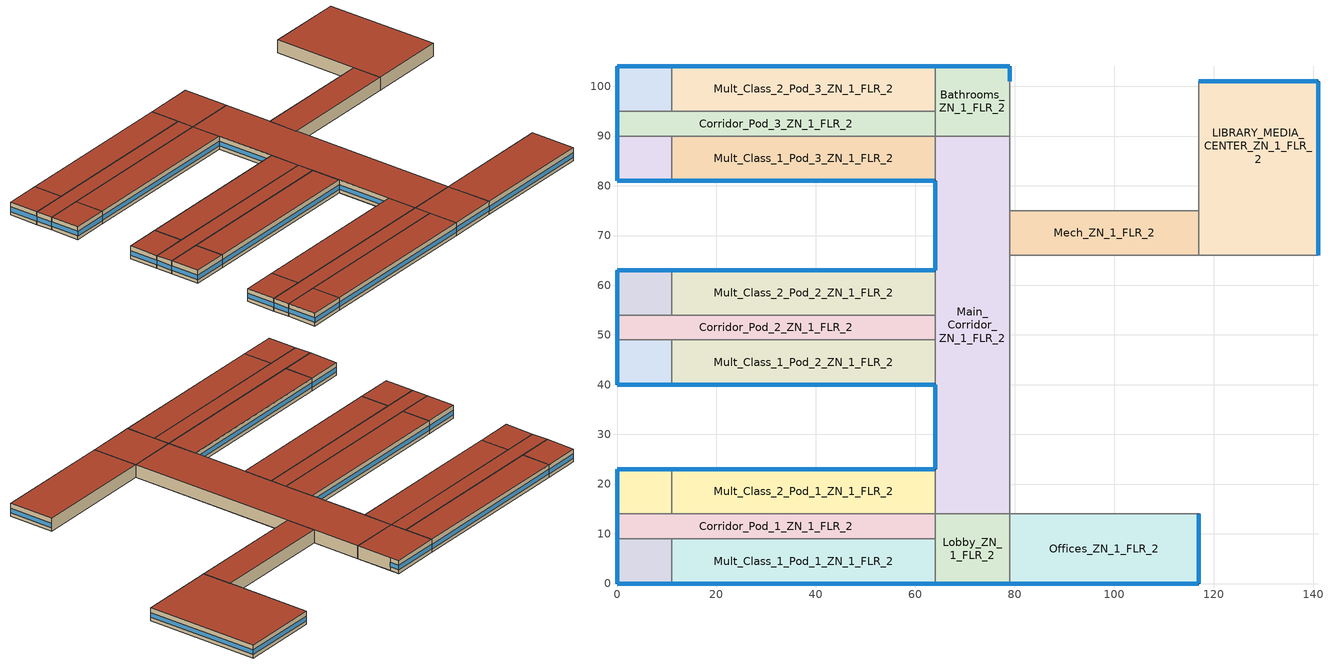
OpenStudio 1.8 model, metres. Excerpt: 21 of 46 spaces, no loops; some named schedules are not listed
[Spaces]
Bathrooms_ZN_1_FLR_2
 floor to Bathrooms_ZN_1_FLR_1: 79,104 79,90 64,90 64,104 z4
 wall outside: 79,101 79,104 64,104 z4:8
 wall to Auditorium_ZN_1_FLR_1: 79,90 79,101 z4:8
 wall to Mult_Class_2_Pod_3_ZN_1_FLR_2: 64,104 64,95 z4:8
 wall to Corridor_Pod_3_ZN_1_FLR_2: 64,95 64,90 z4:8
 wall to Main_Corridor_ZN_1_FLR_2: 64,90 79,90 z4:8
 window: 78.95,104 64.05,104 z5.1:6.51; 79,101.05 79,103.95 z5.1:6.55
 roof outside: 79,90 79,104 64,104 64,90 z8
Corner_Class_2_Pod_3_ZN_1_FLR_2
 floor to Corner_Class_2_Pod_3_ZN_1_FLR_1: 11,104 11,95 0,95 0,104 z4
 wall outside: 11,104 0,104 0,95 z4:8
 wall to Corridor_Pod_3_ZN_1_FLR_2: 0,95 11,95 z4:8
 wall to Mult_Class_2_Pod_3_ZN_1_FLR_2: 11,95 11,104 z4:8
 window: 0,103.95 0,95.05 z5.1:6.52; 10.95,104 0.05,104 z5.1:6.51
 roof outside: 11,95 11,104 0,104 0,95 z8
Corridor_Pod_1_ZN_1_FLR_2
 floor to Corridor_Pod_1_ZN_1_FLR_1: 64,14 64,9 0,9 0,14 z4
 wall outside: 0,14 0,9 z4:8
 wall to Corner_Class_1_Pod_1_ZN_1_FLR_2: 0,9 11,9 z4:8
 wall to Mult_Class_1_Pod_1_ZN_1_FLR_2: 11,9 64,9 z4:8
 wall to Corner_Class_2_Pod_1_ZN_1_FLR_2: 11,14 0,14 z4:8
 wall to Lobby_ZN_1_FLR_2: 64,9 64,14 z4:8
 wall to Mult_Class_2_Pod_1_ZN_1_FLR_2: 64,14 11,14 z4:8
 window: 0,13.95 0,9.05 z5.1:6.53
 roof outside: 64,9 64,14 0,14 0,9 z8
Corner_Class_1_Pod_3_ZN_1_FLR_2
 floor to Corner_Class_1_Pod_3_ZN_1_FLR_1: 11,90 11,81 0,81 0,90 z4
 wall outside: 0,90 0,81 11,81 z4:8
 wall to Mult_Class_1_Pod_3_ZN_1_FLR_2: 11,81 11,90 z4:8
 wall to Corridor_Pod_3_ZN_1_FLR_2: 11,90 0,90 z4:8
 window: 0.05,81 10.95,81 z5.1:6.51; 0,89.95 0,81.05 z5.1:6.52
 roof outside: 11,81 11,90 0,90 0,81 z8
Corner_Class_2_Pod_1_ZN_1_FLR_2
 floor to Corner_Class_2_Pod_1_ZN_1_FLR_1: 11,23 11,14 0,14 0,23 z4
 wall outside: 11,23 0,23 0,14 z4:8
 wall to Mult_Class_2_Pod_1_ZN_1_FLR_2: 11,14 11,23 z4:8
 window: 0,22.95 0,14.05 z5.1:6.52; 10.95,23 0.05,23 z5.1:6.51
 roof outside: 11,14 11,23 0,23 0,14 z8
Offices_ZN_1_FLR_2
 floor to Offices_ZN_1_FLR_1: 117,14 117,0 79,0 79,14 z4
 wall outside: 79,0 117,0 117,14 z4:8
 wall to Lobby_ZN_1_FLR_2: 79,14 79,0 z4:8
 wall to Gym_ZN_1_FLR_1: 117,14 79,14 z4:8
 window: 79.05,0 116.95,0 z5.1:6.5; 117,0.05 117,13.95 z5.1:6.51
 roof outside: 117,0 117,14 79,14 79,0 z8
Mult_Class_2_Pod_2_ZN_1_FLR_2
 floor to Mult_Class_2_Pod_2_ZN_1_FLR_1: 64,63 64,54 11,54 11,63 z4
 wall outside: 64,63 11,63 z4:8
 wall to Corridor_Pod_2_ZN_1_FLR_2: 11,54 64,54 z4:8
 wall to Main_Corridor_ZN_1_FLR_2: 64,54 64,63 z4:8
 wall to Corner_Class_2_Pod_2_ZN_1_FLR_2: 11,63 11,54 z4:8
 window: 63.95,63 11.05,63 z5.1:6.5
 roof outside: 64,54 64,63 11,63 11,54 z8
Mech_ZN_1_FLR_2
 floor to Mech_ZN_1_FLR_1: 117,75 117,66 79,66 79,75 z4
 wall to Gym_ZN_1_FLR_1: 79,66 117,66 z4:8
 wall to Main_Corridor_ZN_1_FLR_2: 79,75 79,66 z4:8
 wall to Auditorium_ZN_1_FLR_1: 117,75 79,75 z4:8
 wall to LIBRARY_MEDIA_CENTER_ZN_1_FLR_2: 117,66 117,75 z4:8
 roof outside: 117,66 117,75 79,75 79,66 z8
Corner_Class_1_Pod_1_ZN_1_FLR_2
 floor to Corner_Class_1_Pod_1_ZN_1_FLR_1: 11,9 11,0 0,0 0,9 z4
 wall outside: 0,9 0,0 11,0 z4:8
 wall to Mult_Class_1_Pod_1_ZN_1_FLR_2: 11,0 11,9 z4:8
 window: 0.05,0 10.95,0 z5.1:6.51; 0,8.95 0,0.05 z5.1:6.52
 roof outside: 11,0 11,9 0,9 0,0 z8
LIBRARY_MEDIA_CENTER_ZN_1_FLR_2
 floor to Kitchen_ZN_1_FLR_1: 141,75 141,66 117,66 117,75 z4
 floor to Cafeteria_ZN_1_FLR_1: 141,101 141,75 117,75 117,101 z4
 wall outside: 141,66 141,101 117,101 z4:8
 wall to Auditorium_ZN_1_FLR_1: 117,101 117,75 z4:8
 wall to Aux_Gym_ZN_1_FLR_1: 117,66 141,66 z4:8
 window: 141,66.05 141,100.95 z5.1:6.5; 140.95,101 117.05,101 z5.1:6.51
 roof outside: 141,66 141,101 117,101 117,66 z8
Corridor_Pod_3_ZN_1_FLR_2
 floor to Corridor_Pod_3_ZN_1_FLR_1: 64,95 64,90 0,90 0,95 z4
 wall outside: 0,95 0,90 z4:8
 wall to Mult_Class_2_Pod_3_ZN_1_FLR_2: 64,95 11,95 z4:8
 wall to Mult_Class_1_Pod_3_ZN_1_FLR_2: 11,90 64,90 z4:8
 window: 0,94.95 0,90.05 z5.1:6.53
 roof outside: 64,90 64,95 0,95 0,90 z8
Corner_Class_1_Pod_2_ZN_1_FLR_2
 floor to Corner_Class_1_Pod_2_ZN_1_FLR_1: 11,49 11,40 0,40 0,49 z4
 wall outside: 0,49 0,40 11,40 z4:8
 wall to Corridor_Pod_2_ZN_1_FLR_2: 11,49 0,49 z4:8
 wall to Mult_Class_1_Pod_2_ZN_1_FLR_2: 11,40 11,49 z4:8
 window: 0,48.95 0,40.05 z5.1:6.52; 0.05,40 10.95,40 z5.1:6.51
 roof outside: 11,40 11,49 0,49 0,40 z8
Corridor_Pod_2_ZN_1_FLR_2
 floor to Corridor_Pod_2_ZN_1_FLR_1: 64,54 64,49 0,49 0,54 z4
 wall outside: 0,54 0,49 z4:8
 wall to Mult_Class_1_Pod_2_ZN_1_FLR_2: 11,49 64,49 z4:8
 wall to Main_Corridor_ZN_1_FLR_2: 64,49 64,54 z4:8
 wall to Corner_Class_2_Pod_2_ZN_1_FLR_2: 11,54 0,54 z4:8
 window: 0,53.95 0,49.05 z5.1:6.53
 roof outside: 64,49 64,54 0,54 0,49 z8
Main_Corridor_ZN_1_FLR_2
 floor to Main_Corridor_ZN_1_FLR_1: 79,90 79,14 64,14 64,90 z4
 wall outside: 64,81 64,63 / 64,40 64,23 z4:8
 wall to Gym_ZN_1_FLR_1: 79,14 79,66 z4:8
 wall to Mult_Class_1_Pod_2_ZN_1_FLR_2: 64,49 64,40 z4:8
 wall to Auditorium_ZN_1_FLR_1: 79,75 79,90 z4:8
 wall to Mult_Class_2_Pod_1_ZN_1_FLR_2: 64,23 64,14 z4:8
 wall to Mult_Class_1_Pod_3_ZN_1_FLR_2: 64,90 64,81 z4:8
 wall to Lobby_ZN_1_FLR_2: 64,14 79,14 z4:8
 window: 64,39.95 64,23.05 / 64,80.95 64,63.05 z5.1:6.51
 roof outside: 79,14 79,90 64,90 64,14 z8
Mult_Class_2_Pod_1_ZN_1_FLR_2
 floor to Mult_Class_2_Pod_1_ZN_1_FLR_1: 64,23 64,14 11,14 11,23 z4
 wall outside: 64,23 11,23 z4:8
 window: 63.95,23 11.05,23 z5.1:6.5
 roof outside: 64,14 64,23 11,23 11,14 z8
Mult_Class_1_Pod_1_ZN_1_FLR_2
 floor to Mult_Class_1_Pod_1_ZN_1_FLR_1: 64,9 64,0 11,0 11,9 z4
 wall outside: 11,0 64,0 z4:8
 wall to Lobby_ZN_1_FLR_2: 64,0 64,9 z4:8
 window: 11.05,0 63.95,0 z5.1:6.5
 roof outside: 64,0 64,9 11,9 11,0 z8
Mult_Class_1_Pod_2_ZN_1_FLR_2
 floor to Mult_Class_1_Pod_2_ZN_1_FLR_1: 64,49 64,40 11,40 11,49 z4
 wall outside: 11,40 64,40 z4:8
 window: 11.05,40 63.95,40 z5.1:6.5
 roof outside: 64,40 64,49 11,49 11,40 z8
Mult_Class_1_Pod_3_ZN_1_FLR_2
 floor to Mult_Class_1_Pod_3_ZN_1_FLR_1: 64,90 64,81 11,81 11,90 z4
 wall outside: 11,81 64,81 z4:8
 window: 11.05,81 63.95,81 z5.1:6.5
 roof outside: 64,81 64,90 11,90 11,81 z8
Corner_Class_2_Pod_2_ZN_1_FLR_2
 floor to Corner_Class_2_Pod_2_ZN_1_FLR_1: 11,63 11,54 0,54 0,63 z4
 wall outside: 11,63 0,63 0,54 z4:8
 window: 0,62.95 0,54.05 z5.1:6.52; 10.95,63 0.05,63 z5.1:6.51
 roof outside: 11,54 11,63 0,63 0,54 z8
Mult_Class_2_Pod_3_ZN_1_FLR_2
 floor to Mult_Class_2_Pod_3_ZN_1_FLR_1: 64,104 64,95 11,95 11,104 z4
 wall outside: 64,104 11,104 z4:8
 window: 63.95,104 11.05,104 z5.1:6.5
 roof outside: 64,95 64,104 11,104 11,95 z8
Lobby_ZN_1_FLR_2
 floor to Lobby_ZN_1_FLR_1: 79,14 79,0 64,0 64,14 z4
 wall outside: 64,0 79,0 z4:8
 window: 64.05,0 78.95,0 z5.1:6.51
 roof outside: 79,0 79,14 64,14 64,0 z8
[Site]
Baltimore Blt Washngtn IntL_MD_USA: Latitude {deg}=39.17; Longitude {deg}=-76.68; Time Zone {hr}=-5; Elevation {m}=45; Terrain=City
[Building]
90.1-2010-SecondarySchool-ASHRAE 169-2006-4A created: 2015-08-17 12:57:05 -0600: North Axis {deg}=0; Default Construction Set=90.1-2010 - SecSchl - ASHRAE 169-2006-4A
[ClimateZones]
Climate Zone Institution Name 1=ASHRAE; Climate Zone Document Name 1=ANSI/ASHRAE Standard 169; Climate Zone Document Year 1=2006; Climate Zone Institution Name 2=CEC; Climate Zone Document Name 2=California Climate Zone Descriptions; Climate Zone Document Year 2=1995
[Site:GroundTemperature:BuildingSurface]
20.62, 20.59, 20.64, 20.69, 20.77, 23.05, 23.41, 23.48, 23.48, 21.19, 20.87, 20.71
[Site:WaterMainsTemperature]
Calculation Method=Correlation; Annual Average Outdoor Air Temperature {C}=13.15; Maximum Difference In Monthly Average Outdoor Air Temperatures {deltaC}=25.8
[SizingPeriod:DesignDay] Barometric Pressure {Pa}=100786; Sky Clearness=0; Rain Indicator=0; Snow Indicator=0; Day of Month=21; Daylight Saving Time Indicator=0; Humidity Indicating Type=Wetbulb; Dry-Bulb Temperature Range Modifier Type=DefaultMultipliers
Name | Maximum Dry-Bulb Temperature {C} | Daily Dry-Bulb Temperature Range {deltaC} | Humidity Indicating Conditions at Maximum Dry-Bulb {BasedOnField A3} | Wind Speed {m/s} | Wind Direction {deg} | Month | Day Type | Solar Model Indicator | ASHRAE Taub | ASHRAE Taud
Baltimore Blt Washngtn IntL Ann Htg 99.6% Condns DB | -10.6 | 0 | -10.6 | 3.9 | 290 | 1 | WinterDesignDay | ASHRAEClearSky
Baltimore Blt Washngtn IntL Ann Clg .4% Condns DB=>MWB | 34.4 | 10.4 | 23.9 | 4.6 | 280 | 7 | SummerDesignDay | ASHRAETau | 0.552 | 1.769
[Material:NoMass] Thermal Absorptance=0.9; Solar Absorptance=0.7
Name | Roughness | Thermal Resistance {m2-K/W} | Visible Absorptance
CP02 CARPET PAD | VeryRough | 0.21648 | 0.8
Typical Insulation R-8.93 | Smooth | 1.57183 | 0.7
Typical Carpet Pad | Smooth | 0.21648 | 0.8
Typical Insulation R-13.45 | Smooth | 2.368 | 0.7
Typical Insulation R-19.72 | Smooth | 3.4722 | 0.7
Typical Insulation R-0.58 | Smooth | 0.101875 | 0.7
Typical Insulation R-1.15 | Smooth | 0.202527 | 0.7
[Material]
Name | Roughness | Thickness {m} | Conductivity {W/m-K} | Density {kg/m3} | Specific Heat {J/kg-K} | Thermal Absorptance | Solar Absorptance | Visible Absorptance
100mm Normalweight concrete floor | MediumSmooth | 0.1016 | 2.31 | 2322 | 832
G01 13mm gypsum board | Smooth | 0.0127 | 0.16 | 800 | 1090 | 0.9 | 0.7 | 0.5
4 in. Normalweight Concrete Floor | MediumRough | 0.1016 | 2.31 | 2322 | 832 | 0.9 | 0.7 | 0.7
25mm Stucco | Smooth | 0.0254 | 0.72 | 1856 | 840 | 0.9 | 0.7 | 0.7
5/8 in. Gypsum Board | MediumSmooth | 0.0159 | 0.16 | 800 | 1090 | 0.9 | 0.7 | 0.7
Roof Membrane | VeryRough | 0.0095 | 0.16 | 1121.29 | 1460 | 0.9 | 0.77 | 0.7
Metal Roof Surface; F08 Metal surface | Smooth | 0.0008 | 45.28 | 7824 | 500 | 0.9 | 0.7 | 0.7
6 in. Normalweight Concrete Floor | MediumRough | 0.1524 | 2.31 | 2322 | 832 | 0.9 | 0.7 | 0.7
8 in. Concrete Block Basement Wall | MediumRough | 0.2032 | 1.326 | 1842 | 912 | 0.9 | 0.7 | 0.7
G05 25mm wood | MediumSmooth | 0.0254 | 0.15 | 608 | 1630 | 0.9 | 0.5 | 0.5
Std Wood 6inch | MediumSmooth | 0.15 | 0.12 | 540 | 1210 | 0.9 | 0.7 | 0.7
[Construction]
Typical Insulated Exterior Mass Floor R-11.49: Typical Insulation R-8.93, 4 in. Normalweight Concrete Floor, Typical Carpet Pad
Typical Insulated Steel Framed Exterior Wall R-15.63: 25mm Stucco, 5/8 in. Gypsum Board, Typical Insulation R-13.45, 5/8 in. Gypsum Board
Typical IEAD Roof R-20.83: Roof Membrane, Typical Insulation R-19.72, Metal Roof Surface
Typical Interior Floor: 100mm Normalweight concrete floor, CP02 CARPET PAD
Typical Interior Wall: G01 13mm gypsum board, G01 13mm gypsum board
Typical Interior Ceiling: CP02 CARPET PAD, 100mm Normalweight concrete floor
Typical Insulated Carpeted 6in Slab Floor: 6 in. Normalweight Concrete Floor, Typical Carpet Pad
Typical Insulated Basement Mass Wall: 8 in. Concrete Block Basement Wall
U 0.55 SHGC 0.31 Dbl Ref-D Tint 6mm/6mm Air: REF D TINT 6MM, AIR 6MM, CLEAR 6MM
Typical Insulated Metal Door R-1.43: F08 Metal surface, Typical Insulation R-0.58
Typical Overhead Door R-2.0: Typical Insulation R-1.15
U 1.17 SHGC 0.49 Simple Glazing Skylight: U 1.17 SHGC 0.49 Simple Glazing
Typical Interior Window: Clear 3mm
Typical Interior Door; Typical Interior Partition: G05 25mm wood
InteriorFurnishings: Std Wood 6inch
[DefaultConstructionSet]
90.1-2010 - SecSchl - ASHRAE 169-2006-4A: Default Exterior Surface Constructions=Default Surface Constructions 1; Default Interior Surface Constructions=Default Surface Constructions 2; Default Ground Contact Surface Constructions=Default Surface Constructions 3; Default Exterior SubSurface Constructions=Default Sub Surface Constructions 1; Default Interior SubSurface Constructions=Default Sub Surface Constructions 2; Interior Partition Construction=Typical Interior Partition
[DefaultSurfaceConstructions]
Name | Floor Construction | Wall Construction | Roof Ceiling Construction
Default Surface Constructions 1 | Typical Insulated Exterior Mass Floor R-11.49 | Typical Insulated Steel Framed Exterior Wall R-15.63 | Typical IEAD Roof R-20.83
Default Surface Constructions 2 | Typical Interior Floor | Typical Interior Wall | Typical Interior Ceiling
Default Surface Constructions 3 | Typical Insulated Carpeted 6in Slab Floor | Typical Insulated Basement Mass Wall
[DefaultSubSurfaceConstructions]
Name | Fixed Window Construction | Operable Window Construction | Door Construction | Overhead Door Construction | Skylight Construction | Tubular Daylight Dome Construction | Tubular Daylight Diffuser Construction
Default Sub Surface Constructions 1 | U 0.55 SHGC 0.31 Dbl Ref-D Tint 6mm/6mm Air | U 0.55 SHGC 0.31 Dbl Ref-D Tint 6mm/6mm Air | Typical Insulated Metal Door R-1.43 | Typical Overhead Door R-2.0 | U 1.17 SHGC 0.49 Simple Glazing Skylight | Typical Interior Window | Typical Interior Window
Default Sub Surface Constructions 2 | Typical Interior Window | Typical Interior Window | Typical Interior Door
[WindowMaterial:Glazing] Optical Data Type=SpectralAverage; Infrared Transmittance at Normal Incidence=0; Front Side Infrared Hemispherical Emissivity=0.84; Conductivity {W/m-K}=0.9; Dirt Correction Factor for Solar and Visible Transmittance=1; Solar Diffusing=No
Name | Thickness {m} | Solar Transmittance at Normal Incidence | Front Side Solar Reflectance at Normal Incidence | Back Side Solar Reflectance at Normal Incidence | Visible Transmittance at Normal Incidence | Front Side Visible Reflectance at Normal Incidence | Back Side Visible Reflectance at Normal Incidence | Back Side Infrared Hemispherical Emissivity
REF D TINT 6MM | 0.006 | 0.3 | 0.14 | 0.36 | 0.25 | 0.18 | 0.45 | 0.82
CLEAR 6MM | 0.006 | 0.775 | 0.071 | 0.071 | 0.881 | 0.08 | 0.08 | 0.84
Clear 3mm | 0.003 | 0.837 | 0.075 | 0.075 | 0.898 | 0.081 | 0.081 | 0.84
[WindowMaterial:Gas]
AIR 6MM: Gas Type=Air; Thickness {m}=0.0063
[WindowMaterial:SimpleGlazingSystem]
U 1.17 SHGC 0.49 Simple Glazing: U-Factor {W/m2-K}=6.64357; Solar Heat Gain Coefficient=0.49; Visible Transmittance=0.38
[Space] Part of Total Floor Area=Yes
Name | Space Type | Thermal Zone
Bathrooms_ZN_1_FLR_2 | 90.1-2010 - SecSchl - Restroom | Bathrooms_ZN_1_FLR_2 ZN
Corner_Class_2_Pod_3_ZN_1_FLR_2 | 90.1-2010 - SecSchl - Classroom | Corner_Class_2_Pod_3_ZN_1_FLR_2 ZN
Corridor_Pod_1_ZN_1_FLR_2 | 90.1-2010 - SecSchl - Corridor | Corridor_Pod_1_ZN_1_FLR_2 ZN
LIBRARY_MEDIA_CENTER_ZN_1_FLR_2 | 90.1-2010 - SecSchl - Library | LIBRARY_MEDIA_CENTER_ZN_1_FLR_2 ZN
Mult_Class_1_Pod_3_ZN_1_FLR_2 | 90.1-2010 - SecSchl - Classroom | Mult_Class_1_Pod_3_ZN_1_FLR_2 ZN
Corner_Class_1_Pod_3_ZN_1_FLR_2 | 90.1-2010 - SecSchl - Classroom | Corner_Class_1_Pod_3_ZN_1_FLR_2 ZN
Corner_Class_2_Pod_1_ZN_1_FLR_2 | 90.1-2010 - SecSchl - Classroom | Corner_Class_2_Pod_1_ZN_1_FLR_2 ZN
Offices_ZN_1_FLR_2 | 90.1-2010 - SecSchl - Office | Offices_ZN_1_FLR_2 ZN
Mult_Class_2_Pod_3_ZN_1_FLR_2 | 90.1-2010 - SecSchl - Classroom | Mult_Class_2_Pod_3_ZN_1_FLR_2 ZN
Corridor_Pod_2_ZN_1_FLR_2 | 90.1-2010 - SecSchl - Corridor | Corridor_Pod_2_ZN_1_FLR_2 ZN
Mult_Class_2_Pod_2_ZN_1_FLR_2 | 90.1-2010 - SecSchl - Classroom | Mult_Class_2_Pod_2_ZN_1_FLR_2 ZN
Mech_ZN_1_FLR_2 | 90.1-2010 - SecSchl - Mechanical | Mech_ZN_1_FLR_2 ZN
Corner_Class_1_Pod_1_ZN_1_FLR_2 | 90.1-2010 - SecSchl - Classroom | Corner_Class_1_Pod_1_ZN_1_FLR_2 ZN
Corridor_Pod_3_ZN_1_FLR_2 | 90.1-2010 - SecSchl - Corridor | Corridor_Pod_3_ZN_1_FLR_2 ZN
Mult_Class_2_Pod_1_ZN_1_FLR_2 | 90.1-2010 - SecSchl - Classroom | Mult_Class_2_Pod_1_ZN_1_FLR_2 ZN
Corner_Class_1_Pod_2_ZN_1_FLR_2 | 90.1-2010 - SecSchl - Classroom | Corner_Class_1_Pod_2_ZN_1_FLR_2 ZN
Corner_Class_2_Pod_2_ZN_1_FLR_2 | 90.1-2010 - SecSchl - Classroom | Corner_Class_2_Pod_2_ZN_1_FLR_2 ZN
Mult_Class_1_Pod_1_ZN_1_FLR_2 | 90.1-2010 - SecSchl - Classroom | Mult_Class_1_Pod_1_ZN_1_FLR_2 ZN
Main_Corridor_ZN_1_FLR_2 | 90.1-2010 - SecSchl - Corridor | Main_Corridor_ZN_1_FLR_2 ZN
Lobby_ZN_1_FLR_2 | 90.1-2010 - SecSchl - Lobby | Lobby_ZN_1_FLR_2 ZN
Mult_Class_1_Pod_2_ZN_1_FLR_2 | 90.1-2010 - SecSchl - Classroom | Mult_Class_1_Pod_2_ZN_1_FLR_2 ZN
[SpaceType] Standards Building Type=SecondarySchool
Name | Default Schedule Set | Design Specification Outdoor Air Object | Standards Space Type
90.1-2010 - SecSchl - Office | 90.1-2010 - SecSchl - Office Schedule Set | 90.1-2010 - SecSchl - Office Ventilation | Office
90.1-2010 - SecSchl - Corridor | 90.1-2010 - SecSchl - Corridor Schedule Set | 90.1-2010 - SecSchl - Corridor Ventilation | Corridor
90.1-2010 - SecSchl - Classroom | 90.1-2010 - SecSchl - Classroom Schedule Set | 90.1-2010 - SecSchl - Classroom Ventilation | Classroom
90.1-2010 - SecSchl - Mechanical | 90.1-2010 - SecSchl - Mechanical Schedule Set | 90.1-2010 - SecSchl - Mechanical Ventilation | Mechanical
90.1-2010 - SecSchl - Library | 90.1-2010 - SecSchl - Library Schedule Set | 90.1-2010 - SecSchl - Library Ventilation | Library
90.1-2010 - SecSchl - Lobby | 90.1-2010 - SecSchl - Lobby Schedule Set | 90.1-2010 - SecSchl - Lobby Ventilation | Lobby
90.1-2010 - SecSchl - Restroom | 90.1-2010 - SecSchl - Restroom Schedule Set | 90.1-2010 - SecSchl - Restroom Ventilation | Restroom
[DefaultScheduleSet] Electric Equipment Schedule=SchoolSecondary BLDG_EQUIP_SCH; Infiltration Schedule=SchoolSecondary INFIL_SCH_PNNL
Name | Number of People Schedule | People Activity Level Schedule | Lighting Schedule
90.1-2010 - SecSchl - Office Schedule Set | SchoolSecondary BLDG_OCC_SCH_Offices | SchoolSecondary ACTIVITY_SCH | SchoolSecondary BLDG_LIGHT_OFFICE_SCH
90.1-2010 - SecSchl - Corridor Schedule Set |  |  | SchoolSecondary BLDG_LIGHT_CORRIDOR_SCH
90.1-2010 - SecSchl - Classroom Schedule Set | SchoolSecondary BLDG_OCC_SCH | SchoolSecondary ACTIVITY_SCH | SchoolSecondary BLDG_LIGHT_CLASSROOM_SCH
90.1-2010 - SecSchl - Mechanical Schedule Set |  |  | SchoolSecondary BLDG_LIGHT_SCH
90.1-2010 - SecSchl - Library Schedule Set | SchoolSecondary BLDG_OCC_SCH | SchoolSecondary ACTIVITY_SCH | SchoolSecondary BLDG_LIGHT_LIBRARY_SCH
90.1-2010 - SecSchl - Lobby Schedule Set |  |  | SchoolSecondary BLDG_LIGHT_LOBBYFLR1_SCH
90.1-2010 - SecSchl - Restroom Schedule Set |  |  | SchoolSecondary BLDG_LIGHT_BATH_SCH
[Lights:Definition] Design Level Calculation Method=Watts/Area; Fraction Radiant=0.37; Fraction Visible=0.2; Return Air Fraction=0
Name | Watts per Space Floor Area {W/m2}
90.1-2010 - SecSchl - Office Lights Definition | 11.9479
90.1-2010 - SecSchl - Corridor Lights Definition | 7.10418
90.1-2010 - SecSchl - Classroom Lights Definition | 13.3472
90.1-2010 - SecSchl - Mechanical Lights Definition | 10.2257
90.1-2010 - SecSchl - Library Lights Definition | 12.7014
90.1-2010 - SecSchl - Lobby Lights Definition | 9.68752
90.1-2010 - SecSchl - Restroom Lights Definition | 10.5486
[Lights]
Name | Lights Definition | Space or SpaceType | Schedule
90.1-2010 - SecSchl - Office Lights | 90.1-2010 - SecSchl - Office Lights Definition | 90.1-2010 - SecSchl - Office
90.1-2010 - SecSchl - Corridor Lights | 90.1-2010 - SecSchl - Corridor Lights Definition | 90.1-2010 - SecSchl - Corridor
90.1-2010 - SecSchl - Classroom Lights | 90.1-2010 - SecSchl - Classroom Lights Definition | 90.1-2010 - SecSchl - Classroom | SchoolSecondary BLDG_LIGHT_CLASSROOM_SCH OccSensor Reduction
90.1-2010 - SecSchl - Mechanical Lights | 90.1-2010 - SecSchl - Mechanical Lights Definition | 90.1-2010 - SecSchl - Mechanical
90.1-2010 - SecSchl - Library Lights | 90.1-2010 - SecSchl - Library Lights Definition | 90.1-2010 - SecSchl - Library
90.1-2010 - SecSchl - Lobby Lights | 90.1-2010 - SecSchl - Lobby Lights Definition | 90.1-2010 - SecSchl - Lobby
90.1-2010 - SecSchl - Restroom Lights | 90.1-2010 - SecSchl - Restroom Lights Definition | 90.1-2010 - SecSchl - Restroom
[DesignSpecification:OutdoorAir] Outdoor Air Method=Sum
Name | Outdoor Air Flow per Person {m3/s-person} | Outdoor Air Flow per Floor Area {m3/s-m2}
90.1-2010 - SecSchl - Office Ventilation | 0.00235974 | 0.0003048
90.1-2010 - SecSchl - Corridor Ventilation; 90.1-2010 - SecSchl - Lobby Ventilation; 90.1-2010 - SecSchl - Restroom Ventilation |  | 0.0003048
90.1-2010 - SecSchl - Classroom Ventilation; 90.1-2010 - SecSchl - Library Ventilation | 0.00471947 | 0.0006096
90.1-2010 - SecSchl - Mechanical Ventilation |  | 0.0006096
[People:Definition] Number of People Calculation Method=People/Area; Fraction Radiant=0.3
Name | People per Space Floor Area {person/m2}
90.1-2010 - SecSchl - Office People Definition | 0.0538196
90.1-2010 - SecSchl - Classroom People Definition | 0.376737
90.1-2010 - SecSchl - Library People Definition | 0.107639
[People]
Name | People Definition | Space or SpaceType
90.1-2010 - SecSchl - Office People | 90.1-2010 - SecSchl - Office People Definition | 90.1-2010 - SecSchl - Office
90.1-2010 - SecSchl - Classroom People | 90.1-2010 - SecSchl - Classroom People Definition | 90.1-2010 - SecSchl - Classroom
90.1-2010 - SecSchl - Library People | 90.1-2010 - SecSchl - Library People Definition | 90.1-2010 - SecSchl - Library
[ElectricEquipment:Definition] Design Level Calculation Method=Watts/Area; Fraction Latent=0; Fraction Radiant=0.5; Fraction Lost=0
Name | Watts per Space Floor Area {W/m2}
90.1-2010 - SecSchl - Office Electric Equipment Definition | 10.7639
90.1-2010 - SecSchl - Corridor Electric Equipment Definition; 90.1-2010 - SecSchl - Mechanical Electric Equipment Definition; 90.1-2010 - SecSchl - Lobby Electric Equipment Definition; 90.1-2010 - SecSchl - Restroom Electric Equipment Definition | 3.98265
90.1-2010 - SecSchl - Classroom Electric Equipment Definition | 9.99967
90.1-2010 - SecSchl - Library Electric Equipment Definition | 10.0104
[ElectricEquipment]
Name | Electric Equipment Definition | Space or SpaceType
90.1-2010 - SecSchl - Office Electric Equipment | 90.1-2010 - SecSchl - Office Electric Equipment Definition | 90.1-2010 - SecSchl - Office
90.1-2010 - SecSchl - Corridor Electric Equipment | 90.1-2010 - SecSchl - Corridor Electric Equipment Definition | 90.1-2010 - SecSchl - Corridor
90.1-2010 - SecSchl - Classroom Electric Equipment | 90.1-2010 - SecSchl - Classroom Electric Equipment Definition | 90.1-2010 - SecSchl - Classroom
90.1-2010 - SecSchl - Mechanical Electric Equipment | 90.1-2010 - SecSchl - Mechanical Electric Equipment Definition | 90.1-2010 - SecSchl - Mechanical
90.1-2010 - SecSchl - Library Electric Equipment | 90.1-2010 - SecSchl - Library Electric Equipment Definition | 90.1-2010 - SecSchl - Library
90.1-2010 - SecSchl - Lobby Electric Equipment | 90.1-2010 - SecSchl - Lobby Electric Equipment Definition | 90.1-2010 - SecSchl - Lobby
90.1-2010 - SecSchl - Restroom Electric Equipment | 90.1-2010 - SecSchl - Restroom Electric Equipment Definition | 90.1-2010 - SecSchl - Restroom
[ThermostatSetpoint:DualSetpoint]
Name | Heating Setpoint Temperature Schedule | Cooling Setpoint Temperature Schedule
90.1-2010 - SecSchl - Office Thermostat; 90.1-2010 - SecSchl - Corridor Thermostat; 90.1-2010 - SecSchl - Classroom Thermostat; 90.1-2010 - SecSchl - Library Thermostat; 90.1-2010 - SecSchl - Lobby Thermostat | SchoolSecondary HTGSETP_SCH_YES_OPTIMUM | SchoolSecondary CLGSETP_SCH_NO_SETBACK
90.1-2010 - SecSchl - Mechanical Thermostat; 90.1-2010 - SecSchl - Restroom Thermostat | SchoolSecondary HTGSETP_SCH_Setback | SchoolSecondary CLGSETP_SCH_Setback
[SpaceInfiltration:DesignFlowRate] Design Flow Rate Calculation Method=Flow/ExteriorArea; Constant Term Coefficient=0; Temperature Term Coefficient=0; Velocity Term Coefficient=0.224; Velocity Squared Term Coefficient=0
Name | Space or SpaceType | Flow per Exterior Surface Area {m3/s-m2}
Bathrooms_ZN_1_FLR_2 Infiltration | Bathrooms_ZN_1_FLR_2 | 0.000145423
Corner_Class_1_Pod_1_ZN_1_FLR_2 Infiltration | Corner_Class_1_Pod_1_ZN_1_FLR_2 | 0.000254558
Corner_Class_1_Pod_2_ZN_1_FLR_2 Infiltration | Corner_Class_1_Pod_2_ZN_1_FLR_2 | 0.000254558
Corner_Class_1_Pod_3_ZN_1_FLR_2 Infiltration | Corner_Class_1_Pod_3_ZN_1_FLR_2 | 0.000254558
Corner_Class_2_Pod_1_ZN_1_FLR_2 Infiltration | Corner_Class_2_Pod_1_ZN_1_FLR_2 | 0.000254558
Corner_Class_2_Pod_2_ZN_1_FLR_2 Infiltration | Corner_Class_2_Pod_2_ZN_1_FLR_2 | 0.000254558
Corner_Class_2_Pod_3_ZN_1_FLR_2 Infiltration | Corner_Class_2_Pod_3_ZN_1_FLR_2 | 0.000254558
Corridor_Pod_1_ZN_1_FLR_2 Infiltration | Corridor_Pod_1_ZN_1_FLR_2 | 3.35043e-05
Corridor_Pod_2_ZN_1_FLR_2 Infiltration | Corridor_Pod_2_ZN_1_FLR_2 | 3.35043e-05
Corridor_Pod_3_ZN_1_FLR_2 Infiltration | Corridor_Pod_3_ZN_1_FLR_2 | 3.35043e-05
LIBRARY_MEDIA_CENTER_ZN_1_FLR_2 Infiltration | LIBRARY_MEDIA_CENTER_ZN_1_FLR_2 | 0.000124925
Lobby_ZN_1_FLR_2 Infiltration | Lobby_ZN_1_FLR_2 | 0.000126572
Main_Corridor_ZN_1_FLR_2 Infiltration | Main_Corridor_ZN_1_FLR_2 | 6.22971e-05
Mult_Class_1_Pod_1_ZN_1_FLR_2 Infiltration | Mult_Class_1_Pod_1_ZN_1_FLR_2 | 0.000175253
Mult_Class_1_Pod_2_ZN_1_FLR_2 Infiltration | Mult_Class_1_Pod_2_ZN_1_FLR_2 | 0.000175253
Mult_Class_1_Pod_3_ZN_1_FLR_2 Infiltration | Mult_Class_1_Pod_3_ZN_1_FLR_2 | 0.000175253
Mult_Class_2_Pod_1_ZN_1_FLR_2 Infiltration | Mult_Class_2_Pod_1_ZN_1_FLR_2 | 0.000175253
Mult_Class_2_Pod_2_ZN_1_FLR_2 Infiltration | Mult_Class_2_Pod_2_ZN_1_FLR_2 | 0.000175253
Mult_Class_2_Pod_3_ZN_1_FLR_2 Infiltration | Mult_Class_2_Pod_3_ZN_1_FLR_2 | 0.000175253
Offices_ZN_1_FLR_2 Infiltration | Offices_ZN_1_FLR_2 | 0.000160096
[InternalMass:Definition]
Internal Mass Definition 1: Construction=InteriorFurnishings; Design Level Calculation Method=SurfaceArea/Area; Surface Area per Space Floor Area=2
[InternalMass] Internal Mass Definition=Internal Mass Definition 1
Name | Space or SpaceType
Corner_Class_1_Pod_1_ZN_1_FLR_2 Mass | Corner_Class_1_Pod_1_ZN_1_FLR_2
Mult_Class_1_Pod_1_ZN_1_FLR_2 Mass | Mult_Class_1_Pod_1_ZN_1_FLR_2
Corridor_Pod_1_ZN_1_FLR_2 Mass | Corridor_Pod_1_ZN_1_FLR_2
Corner_Class_2_Pod_1_ZN_1_FLR_2 Mass | Corner_Class_2_Pod_1_ZN_1_FLR_2
Mult_Class_2_Pod_1_ZN_1_FLR_2 Mass | Mult_Class_2_Pod_1_ZN_1_FLR_2
Corner_Class_1_Pod_2_ZN_1_FLR_2 Mass | Corner_Class_1_Pod_2_ZN_1_FLR_2
Mult_Class_1_Pod_2_ZN_1_FLR_2 Mass | Mult_Class_1_Pod_2_ZN_1_FLR_2
Corridor_Pod_2_ZN_1_FLR_2 Mass | Corridor_Pod_2_ZN_1_FLR_2
Corner_Class_2_Pod_2_ZN_1_FLR_2 Mass | Corner_Class_2_Pod_2_ZN_1_FLR_2
Mult_Class_2_Pod_2_ZN_1_FLR_2 Mass | Mult_Class_2_Pod_2_ZN_1_FLR_2
Corner_Class_1_Pod_3_ZN_1_FLR_2 Mass | Corner_Class_1_Pod_3_ZN_1_FLR_2
Mult_Class_1_Pod_3_ZN_1_FLR_2 Mass | Mult_Class_1_Pod_3_ZN_1_FLR_2
Corridor_Pod_3_ZN_1_FLR_2 Mass | Corridor_Pod_3_ZN_1_FLR_2
Corner_Class_2_Pod_3_ZN_1_FLR_2 Mass | Corner_Class_2_Pod_3_ZN_1_FLR_2
Mult_Class_2_Pod_3_ZN_1_FLR_2 Mass | Mult_Class_2_Pod_3_ZN_1_FLR_2
Main_Corridor_ZN_1_FLR_2 Mass | Main_Corridor_ZN_1_FLR_2
Lobby_ZN_1_FLR_2 Mass | Lobby_ZN_1_FLR_2
Bathrooms_ZN_1_FLR_2 Mass; Bathrooms_ZN_1_FLR_2 Mass 1 | Bathrooms_ZN_1_FLR_2
Offices_ZN_1_FLR_2 Mass | Offices_ZN_1_FLR_2
LIBRARY_MEDIA_CENTER_ZN_1_FLR_2 Mass | LIBRARY_MEDIA_CENTER_ZN_1_FLR_2
Mech_ZN_1_FLR_2 Mass | Mech_ZN_1_FLR_2
[ThermalZone] Use Ideal Air Loads=No
Name | Primary Daylighting Control | Fraction of Zone Controlled by Primary Daylighting Control | Thermostat | Secondary Daylighting Control | Fraction of Zone Controlled by Secondary Daylighting Control
Mult_Class_2_Pod_2_ZN_1_FLR_2 ZN | Mult_Class_2_Pod_2_ZN_1_FLR_2 Daylt Sensor 1 | 0.278073 | 90.1-2010 - SecSchl - Classroom Thermostat
Lobby_ZN_1_FLR_2 ZN | Lobby_ZN_1_FLR_2 Daylt Sensor 1 | 0.179241 | 90.1-2010 - SecSchl - Lobby Thermostat
Corridor_Pod_3_ZN_1_FLR_2 ZN; Corridor_Pod_1_ZN_1_FLR_2 ZN; Corridor_Pod_2_ZN_1_FLR_2 ZN |  |  | 90.1-2010 - SecSchl - Corridor Thermostat
Main_Corridor_ZN_1_FLR_2 ZN | Main_Corridor_ZN_1_FLR_2 Daylt Sensor 1 | 0.0409629 | 90.1-2010 - SecSchl - Corridor Thermostat | Main_Corridor_ZN_1_FLR_2 Daylt Sensor 2 | 0.0409629
Mult_Class_2_Pod_1_ZN_1_FLR_2 ZN | Mult_Class_2_Pod_1_ZN_1_FLR_2 Daylt Sensor 1 | 0.278073 | 90.1-2010 - SecSchl - Classroom Thermostat
Mech_ZN_1_FLR_2 ZN |  |  | 90.1-2010 - SecSchl - Mechanical Thermostat
Corner_Class_2_Pod_1_ZN_1_FLR_2 ZN | Corner_Class_2_Pod_1_ZN_1_FLR_2 Daylt Sensor 1 | 0.222026 | 90.1-2010 - SecSchl - Classroom Thermostat | Corner_Class_2_Pod_1_ZN_1_FLR_2 Daylt Sensor 2 | 0.222026
Offices_ZN_1_FLR_2 ZN | Offices_ZN_1_FLR_2 Daylt Sensor 1 | 0.116539 | 90.1-2010 - SecSchl - Office Thermostat | Offices_ZN_1_FLR_2 Daylt Sensor 2 | 0.116539
Corner_Class_1_Pod_2_ZN_1_FLR_2 ZN | Corner_Class_1_Pod_2_ZN_1_FLR_2 Daylt Sensor 1 | 0.222026 | 90.1-2010 - SecSchl - Classroom Thermostat | Corner_Class_1_Pod_2_ZN_1_FLR_2 Daylt Sensor 2 | 0.222026
Mult_Class_1_Pod_1_ZN_1_FLR_2 ZN | Mult_Class_1_Pod_1_ZN_1_FLR_2 Daylt Sensor 1 | 0.278073 | 90.1-2010 - SecSchl - Classroom Thermostat
Corner_Class_2_Pod_2_ZN_1_FLR_2 ZN | Corner_Class_2_Pod_2_ZN_1_FLR_2 Daylt Sensor 1 | 0.222026 | 90.1-2010 - SecSchl - Classroom Thermostat | Corner_Class_2_Pod_2_ZN_1_FLR_2 Daylt Sensor 2 | 0.222026
Mult_Class_2_Pod_3_ZN_1_FLR_2 ZN | Mult_Class_2_Pod_3_ZN_1_FLR_2 Daylt Sensor 1 | 0.278073 | 90.1-2010 - SecSchl - Classroom Thermostat
Bathrooms_ZN_1_FLR_2 ZN | Bathrooms_ZN_1_FLR_2 Daylt Sensor 1 | 0.0959927 | 90.1-2010 - SecSchl - Restroom Thermostat | Bathrooms_ZN_1_FLR_2 Daylt Sensor 2 | 0.0959927
LIBRARY_MEDIA_CENTER_ZN_1_FLR_2 ZN | LIBRARY_MEDIA_CENTER_ZN_1_FLR_2 Daylt Sensor 1 | 0.08423 | 90.1-2010 - SecSchl - Library Thermostat | LIBRARY_MEDIA_CENTER_ZN_1_FLR_2 Daylt Sensor 2 | 0.08423
Mult_Class_1_Pod_2_ZN_1_FLR_2 ZN | Mult_Class_1_Pod_2_ZN_1_FLR_2 Daylt Sensor 1 | 0.278073 | 90.1-2010 - SecSchl - Classroom Thermostat
Corner_Class_1_Pod_1_ZN_1_FLR_2 ZN | Corner_Class_1_Pod_1_ZN_1_FLR_2 Daylt Sensor 1 | 0.222026 | 90.1-2010 - SecSchl - Classroom Thermostat | Corner_Class_1_Pod_1_ZN_1_FLR_2 Daylt Sensor 2 | 0.222026
Corner_Class_1_Pod_3_ZN_1_FLR_2 ZN | Corner_Class_1_Pod_3_ZN_1_FLR_2 Daylt Sensor 1 | 0.222026 | 90.1-2010 - SecSchl - Classroom Thermostat | Corner_Class_1_Pod_3_ZN_1_FLR_2 Daylt Sensor 2 | 0.222026
Mult_Class_1_Pod_3_ZN_1_FLR_2 ZN | Mult_Class_1_Pod_3_ZN_1_FLR_2 Daylt Sensor 1 | 0.278073 | 90.1-2010 - SecSchl - Classroom Thermostat
Corner_Class_2_Pod_3_ZN_1_FLR_2 ZN | Corner_Class_2_Pod_3_ZN_1_FLR_2 Daylt Sensor 1 | 0.222026 | 90.1-2010 - SecSchl - Classroom Thermostat | Corner_Class_2_Pod_3_ZN_1_FLR_2 Daylt Sensor 2 | 0.222026
[Exterior:Lights:Definition]
Name | Design Level {W}
Occ Sensing Exterior Lights Def | 8427.85
NonDimming Exterior Lights Def | 353.47
[Exterior:Lights] Control Option=AstronomicalClock
Name | Exterior Lights Definition | Schedule
Occ Sensing Exterior Lights Def | Occ Sensing Exterior Lights Def | SchoolSecondary Exterior_lighting_schedule_b
NonDimming Exterior Lights Def | NonDimming Exterior Lights Def | SchoolSecondary Exterior_lighting_schedule_a
[Daylighting:Control] Position Z-Coordinate {m}=0.9144; Illuminance Setpoint {lux}=300; Lighting Control Type=Stepped; Number of Stepped Control Steps=3
Name | Space | Position X-Coordinate {m} | Position Y-Coordinate {m}
Bathrooms_ZN_1_FLR_2 Daylt Sensor 1 | Bathrooms_ZN_1_FLR_2 | 12.4517 | 12.5
Bathrooms_ZN_1_FLR_2 Daylt Sensor 2 | Bathrooms_ZN_1_FLR_2 | 7.5 | 11.49062
Corner_Class_1_Pod_1_ZN_1_FLR_2 Daylt Sensor 1 | Corner_Class_1_Pod_1_ZN_1_FLR_2 | 5.5 | 2.512845
Corner_Class_1_Pod_1_ZN_1_FLR_2 Daylt Sensor 2 | Corner_Class_1_Pod_1_ZN_1_FLR_2 | 2.515715 | 4.5
Corner_Class_1_Pod_2_ZN_1_FLR_2 Daylt Sensor 1 | Corner_Class_1_Pod_2_ZN_1_FLR_2 | 5.5 | 2.512845
Corner_Class_1_Pod_2_ZN_1_FLR_2 Daylt Sensor 2 | Corner_Class_1_Pod_2_ZN_1_FLR_2 | 2.515715 | 4.5
Corner_Class_1_Pod_3_ZN_1_FLR_2 Daylt Sensor 1 | Corner_Class_1_Pod_3_ZN_1_FLR_2 | 5.5 | 2.512845
Corner_Class_1_Pod_3_ZN_1_FLR_2 Daylt Sensor 2 | Corner_Class_1_Pod_3_ZN_1_FLR_2 | 2.515715 | 4.5
Corner_Class_2_Pod_1_ZN_1_FLR_2 Daylt Sensor 1 | Corner_Class_2_Pod_1_ZN_1_FLR_2 | 2.515715 | 4.5
Corner_Class_2_Pod_1_ZN_1_FLR_2 Daylt Sensor 2 | Corner_Class_2_Pod_1_ZN_1_FLR_2 | 5.5 | 6.487155
Corner_Class_2_Pod_2_ZN_1_FLR_2 Daylt Sensor 1 | Corner_Class_2_Pod_2_ZN_1_FLR_2 | 2.515715 | 4.5
Corner_Class_2_Pod_2_ZN_1_FLR_2 Daylt Sensor 2 | Corner_Class_2_Pod_2_ZN_1_FLR_2 | 5.5 | 6.487155
Corner_Class_2_Pod_3_ZN_1_FLR_2 Daylt Sensor 1 | Corner_Class_2_Pod_3_ZN_1_FLR_2 | 2.515715 | 4.5
Corner_Class_2_Pod_3_ZN_1_FLR_2 Daylt Sensor 2 | Corner_Class_2_Pod_3_ZN_1_FLR_2 | 5.5 | 6.487155
LIBRARY_MEDIA_CENTER_ZN_1_FLR_2 Daylt Sensor 1 | LIBRARY_MEDIA_CENTER_ZN_1_FLR_2 | 21.496 | 17.5
LIBRARY_MEDIA_CENTER_ZN_1_FLR_2 Daylt Sensor 2 | LIBRARY_MEDIA_CENTER_ZN_1_FLR_2 | 12 | 32.4942
Lobby_ZN_1_FLR_2 Daylt Sensor 1 | Lobby_ZN_1_FLR_2 | 7.5 | 2.50938
Main_Corridor_ZN_1_FLR_2 Daylt Sensor 1 | Main_Corridor_ZN_1_FLR_2 | 2.508295 | 17.5
Main_Corridor_ZN_1_FLR_2 Daylt Sensor 2 | Main_Corridor_ZN_1_FLR_2 | 2.507805 | 58
Mult_Class_1_Pod_1_ZN_1_FLR_2 Daylt Sensor 1 | Mult_Class_1_Pod_1_ZN_1_FLR_2 | 26.5 | 2.50266
Mult_Class_1_Pod_2_ZN_1_FLR_2 Daylt Sensor 1 | Mult_Class_1_Pod_2_ZN_1_FLR_2 | 26.5 | 2.50266
Mult_Class_1_Pod_3_ZN_1_FLR_2 Daylt Sensor 1 | Mult_Class_1_Pod_3_ZN_1_FLR_2 | 26.5 | 2.50266
Mult_Class_2_Pod_1_ZN_1_FLR_2 Daylt Sensor 1 | Mult_Class_2_Pod_1_ZN_1_FLR_2 | 26.5 | 6.49734
Mult_Class_2_Pod_2_ZN_1_FLR_2 Daylt Sensor 1 | Mult_Class_2_Pod_2_ZN_1_FLR_2 | 26.5 | 6.49734
Mult_Class_2_Pod_3_ZN_1_FLR_2 Daylt Sensor 1 | Mult_Class_2_Pod_3_ZN_1_FLR_2 | 26.5 | 6.49734
Offices_ZN_1_FLR_2 Daylt Sensor 1 | Offices_ZN_1_FLR_2 | 19 | 2.50371
Offices_ZN_1_FLR_2 Daylt Sensor 2 | Offices_ZN_1_FLR_2 | 35.48992 | 7
[Schedule:Ruleset]
Name | Default Day Schedule | Summer Design Day Schedule | Winter Design Day Schedule
SchoolSecondary BLDG_LIGHT_OFFICE_SCH | SchoolSecondary BLDG_LIGHT_OFFICE_SCH Default | SchoolSecondary BLDG_LIGHT_OFFICE_SCH Summer Design Day | SchoolSecondary BLDG_LIGHT_OFFICE_SCH Winter Design Day
SchoolSecondary BLDG_OCC_SCH_Offices | SchoolSecondary BLDG_OCC_SCH_Offices Default | SchoolSecondary BLDG_OCC_SCH_Offices Summer Design Day | SchoolSecondary BLDG_OCC_SCH_Offices Winter Design Day
SchoolSecondary ACTIVITY_SCH | SchoolSecondary ACTIVITY_SCH Default | SchoolSecondary ACTIVITY_SCH Summer Design Day | SchoolSecondary ACTIVITY_SCH Winter Design Day
SchoolSecondary INFIL_SCH_PNNL | SchoolSecondary INFIL_SCH_PNNL Default | SchoolSecondary INFIL_SCH_PNNL Summer Design Day | SchoolSecondary INFIL_SCH_PNNL Winter Design Day
SchoolSecondary BLDG_EQUIP_SCH | SchoolSecondary BLDG_EQUIP_SCH Default | SchoolSecondary BLDG_EQUIP_SCH Summer Design Day | SchoolSecondary BLDG_EQUIP_SCH Winter Design Day
SchoolSecondary HTGSETP_SCH_YES_OPTIMUM | SchoolSecondary HTGSETP_SCH_YES_OPTIMUM Default | SchoolSecondary HTGSETP_SCH_YES_OPTIMUM Summer Design Day | SchoolSecondary HTGSETP_SCH_YES_OPTIMUM Winter Design Day
SchoolSecondary CLGSETP_SCH_NO_SETBACK | SchoolSecondary CLGSETP_SCH_NO_SETBACK Default | SchoolSecondary CLGSETP_SCH_NO_SETBACK Summer Design Day | SchoolSecondary CLGSETP_SCH_NO_SETBACK Winter Design Day
SchoolSecondary BLDG_LIGHT_CORRIDOR_SCH | SchoolSecondary BLDG_LIGHT_CORRIDOR_SCH Default | SchoolSecondary BLDG_LIGHT_CORRIDOR_SCH Summer Design Day | SchoolSecondary BLDG_LIGHT_CORRIDOR_SCH Winter Design Day
SchoolSecondary BLDG_LIGHT_CLASSROOM_SCH | SchoolSecondary BLDG_LIGHT_CLASSROOM_SCH Default | SchoolSecondary BLDG_LIGHT_CLASSROOM_SCH Summer Design Day | SchoolSecondary BLDG_LIGHT_CLASSROOM_SCH Winter Design Day
SchoolSecondary BLDG_OCC_SCH | SchoolSecondary BLDG_OCC_SCH Default | SchoolSecondary BLDG_OCC_SCH Summer Design Day | SchoolSecondary BLDG_OCC_SCH Winter Design Day
SchoolSecondary BLDG_LIGHT_SCH | SchoolSecondary BLDG_LIGHT_SCH Default | SchoolSecondary BLDG_LIGHT_SCH Summer Design Day | SchoolSecondary BLDG_LIGHT_SCH Winter Design Day
SchoolSecondary HTGSETP_SCH_Setback | SchoolSecondary HTGSETP_SCH_Setback Default | SchoolSecondary HTGSETP_SCH_Setback Summer Design Day | SchoolSecondary HTGSETP_SCH_Setback Winter Design Day
SchoolSecondary CLGSETP_SCH_Setback | SchoolSecondary CLGSETP_SCH_Setback Default | SchoolSecondary CLGSETP_SCH_Setback Summer Design Day 1 | SchoolSecondary CLGSETP_SCH_Setback Winter Design Day
SchoolSecondary BLDG_LIGHT_LIBRARY_SCH | SchoolSecondary BLDG_LIGHT_LIBRARY_SCH Default | SchoolSecondary BLDG_LIGHT_LIBRARY_SCH Summer Design Day | SchoolSecondary BLDG_LIGHT_LIBRARY_SCH Winter Design Day
SchoolSecondary BLDG_LIGHT_LOBBYFLR1_SCH | SchoolSecondary BLDG_LIGHT_LOBBYFLR1_SCH Default | SchoolSecondary BLDG_LIGHT_LOBBYFLR1_SCH Summer Design Day | SchoolSecondary BLDG_LIGHT_LOBBYFLR1_SCH Winter Design Day
SchoolSecondary BLDG_LIGHT_BATH_SCH | SchoolSecondary BLDG_LIGHT_BATH_SCH Default | SchoolSecondary BLDG_LIGHT_BATH_SCH Summer Design Day | SchoolSecondary BLDG_LIGHT_BATH_SCH Winter Design Day
SchoolSecondary Exterior_lighting_schedule_b | SchoolSecondary Exterior_lighting_schedule_b Default | SchoolSecondary Exterior_lighting_schedule_b Summer Design Day | SchoolSecondary Exterior_lighting_schedule_b Winter Design Day
SchoolSecondary Exterior_lighting_schedule_a | SchoolSecondary Exterior_lighting_schedule_a Default | SchoolSecondary Exterior_lighting_schedule_a Summer Design Day | SchoolSecondary Exterior_lighting_schedule_a Winter Design Day
SchoolSecondary BLDG_LIGHT_CLASSROOM_SCH OccSensor Reduction | SchoolSecondary BLDG_LIGHT_CLASSROOM_SCH Default 1 | SchoolSecondary BLDG_LIGHT_CLASSROOM_SCH Summer Design Day 6 | SchoolSecondary BLDG_LIGHT_CLASSROOM_SCH Winter Design Day 1
[Schedule:Day]
SchoolSecondary BLDG_LIGHT_OFFICE_SCH Summer Design Day 1; SchoolSecondary BLDG_LIGHT_OFFICE_SCH Summer Design Day 5; SchoolSecondary BLDG_LIGHT_SCH Summer Design Day 1; SchoolSecondary BLDG_LIGHT_SCH Summer Design Day 5; SchoolSecondary BLDG_LIGHT_LIBRARY_SCH Summer Design Day 1; SchoolSecondary BLDG_LIGHT_LIBRARY_SCH Summer Design Day 5; SchoolSecondary BLDG_LIGHT_LOBBYFLR1_SCH Summer Design Day 1; SchoolSecondary BLDG_LIGHT_LOBBYFLR1_SCH Summer Design Day 5; SchoolSecondary BLDG_LIGHT_BATH_SCH Summer Design Day 1; SchoolSecondary BLDG_LIGHT_BATH_SCH Summer Design Day 5: 7, 0, 0.1773, 21, 0, 0.9, 24, 0, 0.1773
SchoolSecondary BLDG_LIGHT_OFFICE_SCH Summer Design Day 2; SchoolSecondary BLDG_LIGHT_OFFICE_SCH Summer Design Day 4; SchoolSecondary BLDG_LIGHT_SCH Summer Design Day 2; SchoolSecondary BLDG_LIGHT_SCH Summer Design Day 4; SchoolSecondary BLDG_LIGHT_LIBRARY_SCH Default; SchoolSecondary BLDG_LIGHT_LIBRARY_SCH Summer Design Day 2; SchoolSecondary BLDG_LIGHT_LIBRARY_SCH Summer Design Day 4; SchoolSecondary BLDG_LIGHT_LOBBYFLR1_SCH Default; SchoolSecondary BLDG_LIGHT_LOBBYFLR1_SCH Summer Design Day 2; SchoolSecondary BLDG_LIGHT_LOBBYFLR1_SCH Summer Design Day 4; SchoolSecondary BLDG_LIGHT_BATH_SCH Default; SchoolSecondary BLDG_LIGHT_BATH_SCH Summer Design Day 2; SchoolSecondary BLDG_LIGHT_BATH_SCH Summer Design Day 4: 24, 0, 0.1773
SchoolSecondary BLDG_LIGHT_OFFICE_SCH Summer Design Day 3; SchoolSecondary BLDG_LIGHT_SCH Summer Design Day 3; SchoolSecondary BLDG_LIGHT_LIBRARY_SCH Summer Design Day 3; SchoolSecondary BLDG_LIGHT_LOBBYFLR1_SCH Summer Design Day 3; SchoolSecondary BLDG_LIGHT_BATH_SCH Summer Design Day 3: 8, 0, 0.1773, 20, 0, 0.5, 24, 0, 0.1773
SchoolSecondary BLDG_OCC_SCH_Offices Summer Design Day 1; SchoolSecondary BLDG_OCC_SCH_Offices Summer Design Day 5: 8, 0, 0, 17, 0, 0.95, 21, 0, 0.15, 24, 0, 0
SchoolSecondary BLDG_OCC_SCH_Offices Summer Design Day 2; SchoolSecondary BLDG_OCC_SCH_Offices Summer Design Day 4; SchoolSecondary BLDG_OCC_SCH Default; SchoolSecondary BLDG_OCC_SCH Winter Design Day; SchoolSecondary BLDG_LIGHT_LIBRARY_SCH Winter Design Day; SchoolSecondary BLDG_LIGHT_LOBBYFLR1_SCH Winter Design Day; SchoolSecondary BLDG_LIGHT_BATH_SCH Winter Design Day: 24, 0, 0
SchoolSecondary BLDG_OCC_SCH_Offices Summer Design Day 3: 8, 0, 0, 17, 0, 0.5, 21, 0, 0.15, 24, 0, 0
SchoolSecondary HTGSETP_SCH_YES_OPTIMUM Default; SchoolSecondary HTGSETP_SCH_YES_OPTIMUM Summer Design Day; SchoolSecondary HTGSETP_SCH_Setback Summer Design Day 1: 24, 0, 15.6
SchoolSecondary HTGSETP_SCH_YES_OPTIMUM Winter Design Day: 24, 0, 21
SchoolSecondary CLGSETP_SCH_NO_SETBACK Default; SchoolSecondary CLGSETP_SCH_NO_SETBACK Summer Design Day: 24, 0, 24
SchoolSecondary CLGSETP_SCH_NO_SETBACK Winter Design Day; SchoolSecondary CLGSETP_SCH_Setback Summer Design Day: 24, 0, 29.44
SchoolSecondary BLDG_OCC_SCH Summer Design Day: 8, 0, 0, 21, 0, 0.15, 24, 0, 0
SchoolSecondary BLDG_LIGHT_LIBRARY_SCH Summer Design Day; SchoolSecondary BLDG_LIGHT_LOBBYFLR1_SCH Summer Design Day; SchoolSecondary BLDG_LIGHT_BATH_SCH Summer Design Day: 24, 0, 1
SchoolSecondary Exterior_lighting_schedule_b Default; SchoolSecondary Exterior_lighting_schedule_b Winter Design Day; SchoolSecondary Exterior_lighting_schedule_b Summer Design Day: 6, 0, 0.7, 24, 0, 1
SchoolSecondary Exterior_lighting_schedule_a Default; SchoolSecondary Exterior_lighting_schedule_a Winter Design Day; SchoolSecondary Exterior_lighting_schedule_a Summer Design Day: 6, 0, 0, 24, 0, 1
[Schedule:Rule] Date Specification Type=DateRange; Start Day=1
Name | Schedule Ruleset | Rule Order | Day Schedule | Apply Monday | Apply Tuesday | Apply Wednesday | Apply Thursday | Apply Friday | Start Month | End Month | End Day | Apply Sunday | Apply Saturday
Schedule Rule 1 | SchoolSecondary BLDG_LIGHT_OFFICE_SCH | 4 | SchoolSecondary BLDG_LIGHT_OFFICE_SCH Summer Design Day 1 | Yes | Yes | Yes | Yes | Yes | 1 | 6 | 30
Schedule Rule 2 | SchoolSecondary BLDG_LIGHT_OFFICE_SCH | 3 | SchoolSecondary BLDG_LIGHT_OFFICE_SCH Summer Design Day 2 |  |  |  |  |  | 1 | 6 | 30 | Yes | Yes
Schedule Rule 3 | SchoolSecondary BLDG_LIGHT_OFFICE_SCH | 2 | SchoolSecondary BLDG_LIGHT_OFFICE_SCH Summer Design Day 3 | Yes | Yes | Yes | Yes | Yes | 7 | 9 | 1
Schedule Rule 4 | SchoolSecondary BLDG_LIGHT_OFFICE_SCH | 1 | SchoolSecondary BLDG_LIGHT_OFFICE_SCH Summer Design Day 4 |  |  |  |  |  | 7 | 9 | 1 | Yes | Yes
Schedule Rule 5 | SchoolSecondary BLDG_LIGHT_OFFICE_SCH | 0 | SchoolSecondary BLDG_LIGHT_OFFICE_SCH Summer Design Day 5 | Yes | Yes | Yes | Yes | Yes | 9 | 12 | 31
Schedule Rule 17 | SchoolSecondary HTGSETP_SCH_YES_OPTIMUM | 0 | SchoolSecondary HTGSETP_SCH_YES_OPTIMUM Summer Design Day 1 | Yes | Yes | Yes | Yes | Yes | 1 | 12 | 31
Schedule Rule 28 | SchoolSecondary BLDG_OCC_SCH | 4 | SchoolSecondary BLDG_OCC_SCH Summer Design Day 1 | Yes | Yes | Yes | Yes | Yes | 1 | 6 | 15
Schedule Rule 29 | SchoolSecondary BLDG_OCC_SCH | 3 | SchoolSecondary BLDG_OCC_SCH Summer Design Day 2 |  |  |  |  |  | 1 | 6 | 15 | Yes | Yes
Schedule Rule 61 | SchoolSecondary BLDG_LIGHT_LIBRARY_SCH | 4 | SchoolSecondary BLDG_LIGHT_LIBRARY_SCH Summer Design Day 1 | Yes | Yes | Yes | Yes | Yes | 1 | 6 | 30
Schedule Rule 62 | SchoolSecondary BLDG_LIGHT_LIBRARY_SCH | 3 | SchoolSecondary BLDG_LIGHT_LIBRARY_SCH Summer Design Day 2 |  |  |  |  |  | 1 | 6 | 30 | Yes | Yes
Schedule Rule 63 | SchoolSecondary BLDG_LIGHT_LIBRARY_SCH | 2 | SchoolSecondary BLDG_LIGHT_LIBRARY_SCH Summer Design Day 3 | Yes | Yes | Yes | Yes | Yes | 7 | 9 | 1
Schedule Rule 64 | SchoolSecondary BLDG_LIGHT_LIBRARY_SCH | 1 | SchoolSecondary BLDG_LIGHT_LIBRARY_SCH Summer Design Day 4 |  |  |  |  |  | 7 | 9 | 1 | Yes | Yes
Schedule Rule 65 | SchoolSecondary BLDG_LIGHT_LIBRARY_SCH | 0 | SchoolSecondary BLDG_LIGHT_LIBRARY_SCH Summer Design Day 5 | Yes | Yes | Yes | Yes | Yes | 9 | 12 | 31
Schedule Rule 66 | SchoolSecondary BLDG_LIGHT_LOBBYFLR1_SCH | 4 | SchoolSecondary BLDG_LIGHT_LOBBYFLR1_SCH Summer Design Day 1 | Yes | Yes | Yes | Yes | Yes | 1 | 6 | 30
Schedule Rule 67 | SchoolSecondary BLDG_LIGHT_LOBBYFLR1_SCH | 3 | SchoolSecondary BLDG_LIGHT_LOBBYFLR1_SCH Summer Design Day 2 |  |  |  |  |  | 1 | 6 | 30 | Yes | Yes
Schedule Rule 68 | SchoolSecondary BLDG_LIGHT_LOBBYFLR1_SCH | 2 | SchoolSecondary BLDG_LIGHT_LOBBYFLR1_SCH Summer Design Day 3 | Yes | Yes | Yes | Yes | Yes | 7 | 9 | 1
Schedule Rule 69 | SchoolSecondary BLDG_LIGHT_LOBBYFLR1_SCH | 1 | SchoolSecondary BLDG_LIGHT_LOBBYFLR1_SCH Summer Design Day 4 |  |  |  |  |  | 7 | 9 | 1 | Yes | Yes
Schedule Rule 70 | SchoolSecondary BLDG_LIGHT_LOBBYFLR1_SCH | 0 | SchoolSecondary BLDG_LIGHT_LOBBYFLR1_SCH Summer Design Day 5 | Yes | Yes | Yes | Yes | Yes | 9 | 12 | 31
Schedule Rule 81 | SchoolSecondary BLDG_LIGHT_BATH_SCH | 4 | SchoolSecondary BLDG_LIGHT_BATH_SCH Summer Design Day 1 | Yes | Yes | Yes | Yes | Yes | 1 | 6 | 30
Schedule Rule 82 | SchoolSecondary BLDG_LIGHT_BATH_SCH | 3 | SchoolSecondary BLDG_LIGHT_BATH_SCH Summer Design Day 2 |  |  |  |  |  | 1 | 6 | 30 | Yes | Yes
Schedule Rule 83 | SchoolSecondary BLDG_LIGHT_BATH_SCH | 2 | SchoolSecondary BLDG_LIGHT_BATH_SCH Summer Design Day 3 | Yes | Yes | Yes | Yes | Yes | 7 | 9 | 1
Schedule Rule 84 | SchoolSecondary BLDG_LIGHT_BATH_SCH | 1 | SchoolSecondary BLDG_LIGHT_BATH_SCH Summer Design Day 4 |  |  |  |  |  | 7 | 9 | 1 | Yes | Yes
Schedule Rule 85 | SchoolSecondary BLDG_LIGHT_BATH_SCH | 0 | SchoolSecondary BLDG_LIGHT_BATH_SCH Summer Design Day 5 | Yes | Yes | Yes | Yes | Yes | 9 | 12 | 31
